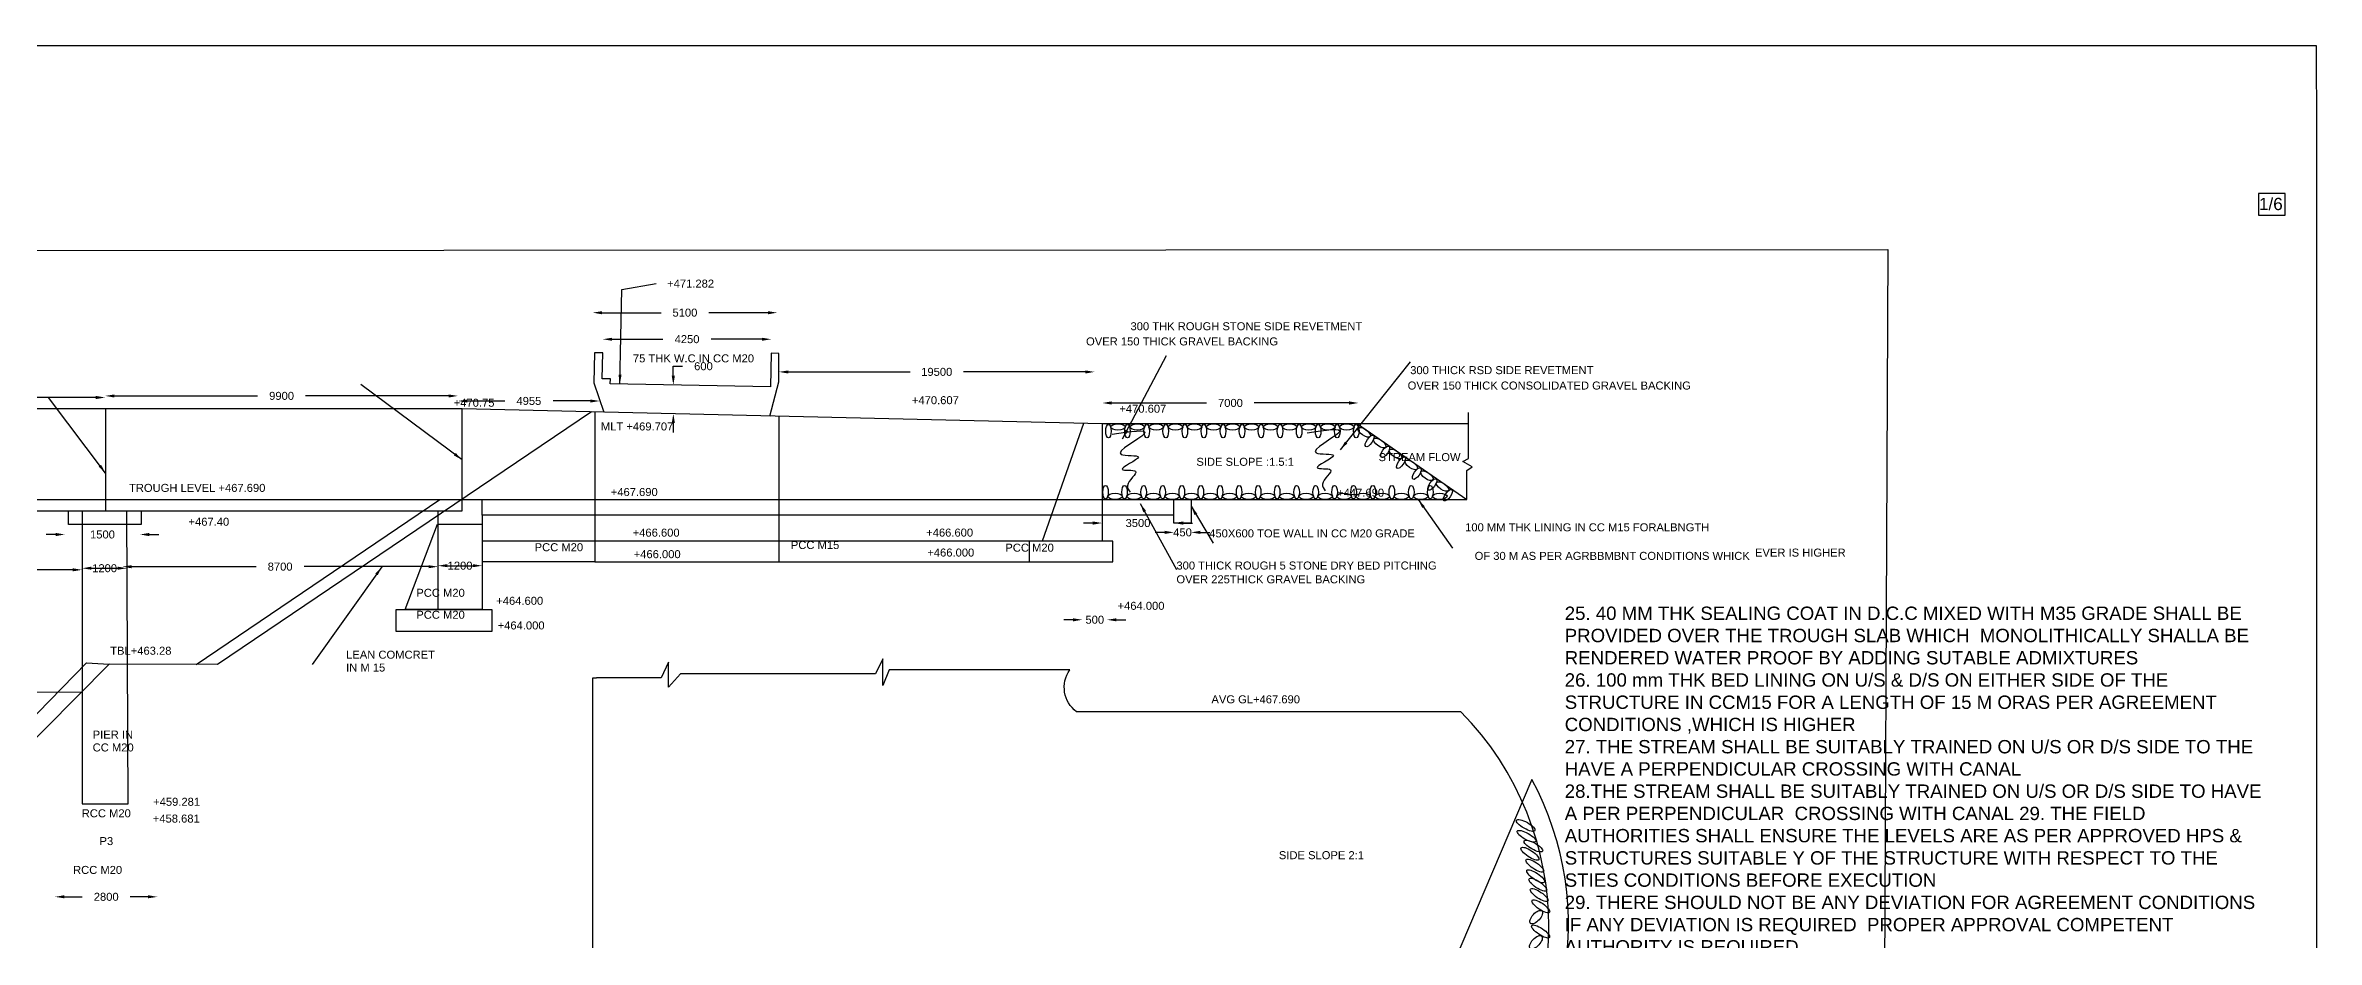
# Model space of a CAD drawing. Header units: inches. Extents: x 8.6 to 46.6, y 1.4 to 28.
# Drawn here: x 29.6 to 46.62, y 21.35 to 28.05 of the extents above; entities that cross this region are included whole.
import ezdxf

# ---------------------------------------------------------------- set-up
doc = ezdxf.new("R2010")
doc.units = ezdxf.units.IN
doc.header["$MEASUREMENT"] = 0
for name, color, linetype in [('DIMENSION', 7, 'Continuous'), ('DRAWING', 2, 'Continuous'), ('TEXT', 7, 'Continuous')]:
    doc.layers.add(name, color=color, linetype=linetype)
doc.styles.get("Standard").update_dxf_attribs({"font": 'arial.ttf', "height": 0.06})
doc.dimstyles.get("Standard").update_dxf_attribs({"dimtxt": 0.06, "dimasz": 0.07, "dimexe": 0.18, "dimexo": 0.0625, "dimgap": 0.09, "dimtad": 0, "dimtih": 1, "dimtoh": 1, "dimdec": 4, "dimzin": 0, "dimdsep": 46, "dimtxsty": 'Standard', "dimcen": 0.09, "dimse1": 1, "dimse2": 1, "dimadec": 0, "dimazin": 0, "dimtfac": 1, "dimtdec": 4, "dimtofl": 0, "dimtmove": 0, "dimatfit": 3, "dimfxl": 0, "dimtolj": 1, "dimtzin": 0, "dimarcsym": 0})

# ---------------------------------------------------------------- blocks, each defined once
blk = doc.blocks.new('*D15')
at = {"layer": 'Defpoints', "color": 0, "transparency": 16777216}
for p in [(26.951, 24.122), (29.871, 24.122), (29.871, 24.118)]:
    blk.add_point(p, dxfattribs=at)
at = {"layer": 'DIMENSION', "color": 0, "lineweight": -2, "transparency": 16777216}
for p, q in [((27.021, 24.118), (28.211, 24.118)), ((29.801, 24.118), (28.611, 24.118))]:
    blk.add_line(p, q, dxfattribs=at)
at = {"layer": 'DIMENSION', "color": 0, "transparency": 16777216}
for points in [[(27.021, 24.13), (27.021, 24.107), (26.951, 24.118)], [(29.801, 24.13), (29.801, 24.107), (29.871, 24.118)]]:
    blk.add_solid(points, dxfattribs=at)
at = {"layer": 'DIMENSION', "color": 0, "transparency": 16777216, "insert": (28.411, 24.118), "char_height": 0.06, "attachment_point": 5}
blk.add_mtext('\\A1;10900', dxfattribs=at)
blk = doc.blocks.new('*D16')
at = {"layer": 'Defpoints', "color": 0, "transparency": 16777216}
for p in [(29.871, 24.118), (30.208, 24.13), (30.208, 24.12)]:
    blk.add_point(p, dxfattribs=at)
at = {"layer": 'DIMENSION', "color": 0, "lineweight": -2, "transparency": 16777216}
blk.add_line((29.941, 24.13), (30.138, 24.13), dxfattribs=at)
at = {"layer": 'DIMENSION', "color": 0, "transparency": 16777216}
for points in [[(29.941, 24.142), (29.941, 24.119), (29.871, 24.13)], [(30.138, 24.142), (30.138, 24.119), (30.208, 24.13)]]:
    blk.add_solid(points, dxfattribs=at)
at = {"layer": 'DIMENSION', "color": 0, "transparency": 16777216, "insert": (30.04, 24.13), "char_height": 0.06, "attachment_point": 5}
blk.add_mtext('\\A1;1200', dxfattribs=at)
blk = doc.blocks.new('*D17')
at = {"layer": 'Defpoints', "color": 0, "transparency": 16777216}
for p in [(29.742, 24.356), (30.306, 24.383), (30.306, 24.356)]:
    blk.add_point(p, dxfattribs=at)
at = {"layer": 'DIMENSION', "color": 0, "lineweight": -2, "transparency": 16777216}
for p, q in [((29.672, 24.383), (29.602, 24.383)), ((30.376, 24.383), (30.446, 24.383))]:
    blk.add_line(p, q, dxfattribs=at)
at = {"layer": 'DIMENSION', "color": 0, "transparency": 16777216}
for points in [[(29.672, 24.395), (29.672, 24.371), (29.742, 24.383)], [(30.376, 24.395), (30.376, 24.371), (30.306, 24.383)]]:
    blk.add_solid(points, dxfattribs=at)
at = {"layer": 'DIMENSION', "color": 0, "transparency": 16777216, "insert": (30.024, 24.383), "char_height": 0.06, "attachment_point": 5}
blk.add_mtext('\\A1;1500', dxfattribs=at)
blk = doc.blocks.new('*D18')
at = {"layer": 'Defpoints', "color": 0, "transparency": 16777216}
for p in [(30.173, 24.124), (32.539, 24.142), (32.539, 24.124)]:
    blk.add_point(p, dxfattribs=at)
at = {"layer": 'DIMENSION', "color": 0, "lineweight": -2, "transparency": 16777216}
for p, q in [((30.243, 24.142), (31.176, 24.142)), ((32.469, 24.142), (31.536, 24.142))]:
    blk.add_line(p, q, dxfattribs=at)
at = {"layer": 'DIMENSION', "color": 0, "transparency": 16777216}
for points in [[(30.243, 24.153), (30.243, 24.13), (30.173, 24.142)], [(32.469, 24.153), (32.469, 24.13), (32.539, 24.142)]]:
    blk.add_solid(points, dxfattribs=at)
at = {"layer": 'DIMENSION', "color": 0, "transparency": 16777216, "insert": (31.356, 24.142), "char_height": 0.06, "attachment_point": 5}
blk.add_mtext('\\A1;8700', dxfattribs=at)
blk = doc.blocks.new('*D19')
at = {"layer": 'Defpoints', "color": 0, "transparency": 16777216}
for p in [(32.539, 24.142), (32.871, 24.149), (32.871, 24.142)]:
    blk.add_point(p, dxfattribs=at)
at = {"layer": 'DIMENSION', "color": 0, "lineweight": -2, "transparency": 16777216}
blk.add_line((32.609, 24.149), (32.801, 24.149), dxfattribs=at)
at = {"layer": 'DIMENSION', "color": 0, "transparency": 16777216}
for points in [[(32.609, 24.161), (32.609, 24.138), (32.539, 24.149)], [(32.801, 24.161), (32.801, 24.138), (32.871, 24.149)]]:
    blk.add_solid(points, dxfattribs=at)
at = {"layer": 'DIMENSION', "color": 0, "transparency": 16777216, "insert": (32.705, 24.149), "char_height": 0.06, "attachment_point": 5}
blk.add_mtext('\\A1;1200', dxfattribs=at)
blk = doc.blocks.new('*D20')
at = {"layer": 'Defpoints', "color": 0, "transparency": 16777216}
for p in [(32.689, 25.384), (32.689, 25.384), (33.752, 25.39)]:
    blk.add_point(p, dxfattribs=at)
at = {"layer": 'DIMENSION', "color": 0, "lineweight": -2, "transparency": 16777216}
for p, q in [((32.759, 25.384), (33.04, 25.384)), ((33.682, 25.384), (33.402, 25.384))]:
    blk.add_line(p, q, dxfattribs=at)
at = {"layer": 'DIMENSION', "color": 0, "transparency": 16777216}
for points in [[(32.759, 25.395), (32.759, 25.372), (32.689, 25.384)], [(33.682, 25.395), (33.682, 25.372), (33.752, 25.384)]]:
    blk.add_solid(points, dxfattribs=at)
at = {"layer": 'DIMENSION', "color": 0, "transparency": 16777216, "insert": (33.221, 25.384), "char_height": 0.06, "attachment_point": 5}
blk.add_mtext('\\A1;4955', dxfattribs=at)
blk = doc.blocks.new('*D21')
at = {"layer": 'Defpoints', "color": 0, "transparency": 16777216}
for p in [(30.044, 25.422), (30.044, 25.395), (32.689, 25.384)]:
    blk.add_point(p, dxfattribs=at)
at = {"layer": 'DIMENSION', "color": 0, "lineweight": -2, "transparency": 16777216}
for p, q in [((30.114, 25.422), (31.187, 25.422)), ((32.619, 25.422), (31.546, 25.422))]:
    blk.add_line(p, q, dxfattribs=at)
at = {"layer": 'DIMENSION', "color": 0, "transparency": 16777216}
for points in [[(30.114, 25.433), (30.114, 25.41), (30.044, 25.422)], [(32.619, 25.433), (32.619, 25.41), (32.689, 25.422)]]:
    blk.add_solid(points, dxfattribs=at)
at = {"layer": 'DIMENSION', "color": 0, "transparency": 16777216, "insert": (31.367, 25.422), "char_height": 0.06, "attachment_point": 5}
blk.add_mtext('\\A1;9900', dxfattribs=at)
blk = doc.blocks.new('*D22')
at = {"layer": 'Defpoints', "color": 0, "transparency": 16777216}
for p in [(26.788, 25.41), (26.788, 25.41), (30.044, 25.422)]:
    blk.add_point(p, dxfattribs=at)
at = {"layer": 'DIMENSION', "color": 0, "lineweight": -2, "transparency": 16777216}
for p, q in [((26.858, 25.41), (27.887, 25.41)), ((29.974, 25.41), (28.945, 25.41))]:
    blk.add_line(p, q, dxfattribs=at)
at = {"layer": 'DIMENSION', "color": 0, "transparency": 16777216}
for points in [[(26.858, 25.422), (26.858, 25.398), (26.788, 25.41)], [(29.974, 25.422), (29.974, 25.398), (30.044, 25.41)]]:
    blk.add_solid(points, dxfattribs=at)
at = {"layer": 'DIMENSION', "color": 0, "transparency": 16777216, "insert": (28.416, 25.41), "char_height": 0.06, "attachment_point": 5}
blk.add_mtext('\\A1;12100(C/C EXP.JIONT)', dxfattribs=at)
blk = doc.blocks.new('*D34')
at = {"layer": 'Defpoints', "color": 0, "transparency": 16777216}
for p in [(29.668, 21.667), (29.668, 21.667), (30.436, 21.675)]:
    blk.add_point(p, dxfattribs=at)
at = {"layer": 'DIMENSION', "color": 0, "lineweight": -2, "transparency": 16777216}
for p, q in [((29.738, 21.667), (29.872, 21.667)), ((30.366, 21.667), (30.232, 21.667))]:
    blk.add_line(p, q, dxfattribs=at)
at = {"layer": 'DIMENSION', "color": 0, "transparency": 16777216}
for points in [[(29.738, 21.679), (29.738, 21.656), (29.668, 21.667)], [(30.366, 21.679), (30.366, 21.656), (30.436, 21.667)]]:
    blk.add_solid(points, dxfattribs=at)
at = {"layer": 'DIMENSION', "color": 0, "transparency": 16777216, "insert": (30.052, 21.667), "char_height": 0.06, "attachment_point": 5}
blk.add_mtext('\\A1;2800', dxfattribs=at)
blk = doc.blocks.new('*D35')
at = {"layer": 'Defpoints', "color": 0, "transparency": 16777216}
for p in [(34.298, 25.504), (34.304, 25.504), (34.294, 25.288)]:
    blk.add_point(p, dxfattribs=at)
at = {"layer": 'DIMENSION', "color": 0, "lineweight": -2, "transparency": 16777216}
for p, q in [((34.304, 25.574), (34.304, 25.644)), ((34.304, 25.644), (34.374, 25.644)), ((34.304, 25.218), (34.304, 25.148))]:
    blk.add_line(p, q, dxfattribs=at)
at = {"layer": 'DIMENSION', "color": 0, "transparency": 16777216}
for points in [[(34.292, 25.574), (34.316, 25.574), (34.304, 25.504)], [(34.292, 25.218), (34.316, 25.218), (34.304, 25.288)]]:
    blk.add_solid(points, dxfattribs=at)
at = {"layer": 'DIMENSION', "color": 0, "transparency": 16777216, "insert": (34.53, 25.644), "char_height": 0.06, "attachment_point": 5}
blk.add_mtext('\\A1;600', dxfattribs=at)
blk = doc.blocks.new('*D36')
at = {"layer": 'Defpoints', "color": 0, "transparency": 16777216}
for p in [(33.775, 25.847), (33.775, 25.745), (35.038, 25.742)]:
    blk.add_point(p, dxfattribs=at)
at = {"layer": 'DIMENSION', "color": 0, "lineweight": -2, "transparency": 16777216}
for p, q in [((33.845, 25.847), (34.226, 25.847)), ((34.968, 25.847), (34.587, 25.847))]:
    blk.add_line(p, q, dxfattribs=at)
at = {"layer": 'DIMENSION', "color": 0, "transparency": 16777216}
for points in [[(33.845, 25.858), (33.845, 25.835), (33.775, 25.847)], [(34.968, 25.858), (34.968, 25.835), (35.038, 25.847)]]:
    blk.add_solid(points, dxfattribs=at)
at = {"layer": 'DIMENSION', "color": 0, "transparency": 16777216, "insert": (34.407, 25.847), "char_height": 0.06, "attachment_point": 5}
blk.add_mtext('\\A1;4250', dxfattribs=at)
blk = doc.blocks.new('*D37')
at = {"layer": 'Defpoints', "color": 0, "transparency": 16777216}
for p in [(33.699, 26.033), (35.084, 26.046), (35.084, 26.039)]:
    blk.add_point(p, dxfattribs=at)
at = {"layer": 'DIMENSION', "color": 0, "lineweight": -2, "transparency": 16777216}
for p, q in [((33.769, 26.046), (34.212, 26.046)), ((35.014, 26.046), (34.571, 26.046))]:
    blk.add_line(p, q, dxfattribs=at)
at = {"layer": 'DIMENSION', "color": 0, "transparency": 16777216}
for points in [[(33.769, 26.057), (33.769, 26.034), (33.699, 26.046)], [(35.014, 26.057), (35.014, 26.034), (35.084, 26.046)]]:
    blk.add_solid(points, dxfattribs=at)
at = {"layer": 'DIMENSION', "color": 0, "transparency": 16777216, "insert": (34.391, 26.046), "char_height": 0.06, "attachment_point": 5}
blk.add_mtext('\\A1;5100', dxfattribs=at)
blk = doc.blocks.new('*D38')
at = {"layer": 'Defpoints', "color": 0, "transparency": 16777216}
for p in [(37.463, 25.602), (37.463, 25.591), (35.096, 25.527)]:
    blk.add_point(p, dxfattribs=at)
at = {"layer": 'DIMENSION', "color": 0, "lineweight": -2, "transparency": 16777216}
for p, q in [((35.166, 25.602), (36.079, 25.602)), ((37.393, 25.602), (36.479, 25.602))]:
    blk.add_line(p, q, dxfattribs=at)
at = {"layer": 'DIMENSION', "color": 0, "transparency": 16777216}
for points in [[(35.166, 25.613), (35.166, 25.59), (35.096, 25.602)], [(37.393, 25.613), (37.393, 25.59), (37.463, 25.602)]]:
    blk.add_solid(points, dxfattribs=at)
at = {"layer": 'DIMENSION', "color": 0, "transparency": 16777216, "insert": (36.279, 25.602), "char_height": 0.06, "attachment_point": 5}
blk.add_mtext('\\A1;19500', dxfattribs=at)
blk = doc.blocks.new('*D39')
at = {"layer": 'Defpoints', "color": 0, "transparency": 16777216}
for p in [(37.519, 24.426), (38.057, 24.469), (38.057, 24.469)]:
    blk.add_point(p, dxfattribs=at)
at = {"layer": 'DIMENSION', "color": 0, "lineweight": -2, "transparency": 16777216}
for p, q in [((37.449, 24.469), (37.379, 24.469)), ((38.127, 24.469), (38.197, 24.469))]:
    blk.add_line(p, q, dxfattribs=at)
at = {"layer": 'DIMENSION', "color": 0, "transparency": 16777216}
for points in [[(37.449, 24.481), (37.449, 24.457), (37.519, 24.469)], [(38.127, 24.481), (38.127, 24.457), (38.057, 24.469)]]:
    blk.add_solid(points, dxfattribs=at)
at = {"layer": 'DIMENSION', "color": 0, "transparency": 16777216, "insert": (37.788, 24.469), "char_height": 0.06, "attachment_point": 5}
blk.add_mtext('\\A1;3500', dxfattribs=at)
blk = doc.blocks.new('*D40')
at = {"layer": 'Defpoints', "color": 0, "transparency": 16777216}
for p in [(38.057, 24.469), (38.186, 24.469), (38.186, 24.399)]:
    blk.add_point(p, dxfattribs=at)
at = {"layer": 'DIMENSION', "color": 0, "lineweight": -2, "transparency": 16777216}
for p, q in [((37.987, 24.399), (37.917, 24.399)), ((38.256, 24.399), (38.326, 24.399))]:
    blk.add_line(p, q, dxfattribs=at)
at = {"layer": 'DIMENSION', "color": 0, "transparency": 16777216}
for points in [[(37.987, 24.411), (37.987, 24.387), (38.057, 24.399)], [(38.256, 24.411), (38.256, 24.387), (38.186, 24.399)]]:
    blk.add_solid(points, dxfattribs=at)
at = {"layer": 'DIMENSION', "color": 0, "transparency": 16777216, "insert": (38.122, 24.399), "char_height": 0.06, "attachment_point": 5}
blk.add_mtext('\\A1;450', dxfattribs=at)
blk = doc.blocks.new('*D41')
at = {"layer": 'Defpoints', "color": 0, "transparency": 16777216}
for p in [(37.371, 23.744), (37.371, 23.723), (37.556, 23.72)]:
    blk.add_point(p, dxfattribs=at)
at = {"layer": 'DIMENSION', "color": 0, "lineweight": -2, "transparency": 16777216}
for p, q in [((37.301, 23.744), (37.231, 23.744)), ((37.626, 23.744), (37.696, 23.744))]:
    blk.add_line(p, q, dxfattribs=at)
at = {"layer": 'DIMENSION', "color": 0, "transparency": 16777216}
for points in [[(37.301, 23.755), (37.301, 23.732), (37.371, 23.744)], [(37.626, 23.755), (37.626, 23.732), (37.556, 23.744)]]:
    blk.add_solid(points, dxfattribs=at)
at = {"layer": 'DIMENSION', "color": 0, "transparency": 16777216, "insert": (37.464, 23.744), "char_height": 0.06, "attachment_point": 5}
blk.add_mtext('\\A1;500', dxfattribs=at)
blk = doc.blocks.new('*D117')
at = {"layer": 'Defpoints', "color": 0, "transparency": 16777216}
for p in [(37.521, 25.369), (39.441, 25.369), (39.441, 25.348)]:
    blk.add_point(p, dxfattribs=at)
at = {"layer": 'DIMENSION', "color": 0, "lineweight": -2, "transparency": 16777216}
for p, q in [((37.591, 25.369), (38.302, 25.369)), ((39.371, 25.369), (38.66, 25.369))]:
    blk.add_line(p, q, dxfattribs=at)
at = {"layer": 'DIMENSION', "color": 0, "transparency": 16777216}
for points in [[(37.591, 25.381), (37.591, 25.357), (37.521, 25.369)], [(39.371, 25.381), (39.371, 25.357), (39.441, 25.369)]]:
    blk.add_solid(points, dxfattribs=at)
at = {"layer": 'DIMENSION', "color": 0, "transparency": 16777216, "insert": (38.481, 25.369), "char_height": 0.06, "attachment_point": 5}
blk.add_mtext('\\A1;7000', dxfattribs=at)

msp = doc.modelspace()

# ---------------------------------------------------------------- linework, layer by layer
at = {"layer": 'DIMENSION'}
for points in [[(46.62444, 27.38882), (46.62444, 1.41237), (8.61737, 1.41237), (8.61737, 28.04922), (46.62163, 28.04922), (46.62444, 27.38882)], [(10.92788, 26.50433), (43.41032, 26.51903), (43.30559, 3.70654), (11.00166, 3.75731), (10.92788, 26.50433)]]:
    msp.add_lwpolyline(points, dxfattribs=at)
msp.add_lwpolyline([(46.38932, 26.93946), (46.18927, 26.93946), (46.18927, 26.77708), (46.38932, 26.77708)], close=True, dxfattribs=at)
for centre, major_axis, ratio in [((37.56642, 25.15774), (0, 0.05053), 0.40859667), ((37.63776, 25.18832), (-0.0546, 0), 0.4281765), ((37.70887, 25.15774), (0, 0.05053), 0.40859667), ((37.7824, 25.18832), (-0.0546, 0), 0.4281765), ((37.8535, 25.15774), (0, 0.05053), 0.40859667), ((37.92485, 25.18832), (-0.0546, 0), 0.4281765), ((37.99596, 25.15774), (0, 0.05053), 0.40859667), ((38.06831, 25.18832), (-0.0546, 0), 0.4281765), ((38.13941, 25.15774), (0, 0.05053), 0.40859667), ((38.21076, 25.18832), (-0.0546, 0), 0.4281765), ((38.28187, 25.15774), (0, 0.05053), 0.40859667), ((38.35478, 25.18832), (-0.0546, 0), 0.4281765), ((38.42588, 25.15774), (0, 0.05053), 0.40859667), ((38.49723, 25.18832), (-0.0546, 0), 0.4281765), ((38.56834, 25.15774), (0, 0.05053), 0.40859667), ((38.63959, 25.18832), (-0.0546, 0), 0.4281765), ((38.71069, 25.15774), (0, 0.05053), 0.40859667), ((38.78204, 25.18832), (-0.0546, 0), 0.4281765), ((38.85315, 25.15774), (0, 0.05053), 0.40859667), ((38.92512, 25.18832), (-0.0546, 0), 0.4281765), ((38.99622, 25.15774), (0, 0.05053), 0.40859667), ((39.06757, 25.18832), (-0.0546, 0), 0.4281765), ((39.13868, 25.15774), (0, 0.05053), 0.40859667), ((39.21076, 25.18832), (-0.0546, 0), 0.4281765), ((39.28187, 25.15774), (0, 0.05053), 0.40859667), ((39.35322, 25.18832), (-0.0546, 0), 0.4281765), ((39.42433, 25.15774), (0, 0.05053), 0.40859667), ((39.48367, 25.14948), (-0.0449, 0.03107), 0.4281765), ((39.52473, 25.08386), (0.02876, 0.04155), 0.40859667), ((39.60053, 25.0686), (-0.0449, 0.03107), 0.4281765), ((39.64159, 25.00298), (0.02876, 0.04155), 0.40859667), ((39.71865, 24.98685), (-0.0449, 0.03107), 0.4281765), ((39.75971, 24.92123), (0.02876, 0.04155), 0.40859667), ((39.8369, 24.90499), (-0.0449, 0.03107), 0.4281765), ((39.87796, 24.83937), (0.02876, 0.04155), 0.40859667), ((39.95412, 24.82387), (-0.0449, 0.03107), 0.4281765), ((37.54479, 24.70017), (0, -0.05053), 0.40859667), ((37.6159, 24.66958), (0.0546, 0), 0.4281765), ((37.68725, 24.70017), (0, -0.05053), 0.40859667), ((37.75835, 24.66958), (0.0546, 0), 0.4281765), ((37.83082, 24.70017), (0, -0.05053), 0.40859667), ((37.90193, 24.66958), (0.0546, 0), 0.4281765), ((37.97328, 24.70017), (0, -0.05053), 0.40859667), ((38.04438, 24.66958), (0.0546, 0), 0.4281765), ((38.11637, 24.70017), (0, -0.05053), 0.40859667), ((38.18748, 24.66958), (0.0546, 0), 0.4281765), ((38.25883, 24.70017), (0, -0.05053), 0.40859667), ((38.32993, 24.66958), (0.0546, 0), 0.4281765), ((38.40364, 24.70017), (0, -0.05053), 0.40859667), ((38.47475, 24.66958), (0.0546, 0), 0.4281765), ((38.54609, 24.70017), (0, -0.05053), 0.40859667), ((38.6172, 24.66958), (0.0546, 0), 0.4281765), ((38.68927, 24.70017), (0, -0.05053), 0.40859667), ((38.76038, 24.66958), (0.0546, 0), 0.4281765), ((38.83172, 24.70017), (0, -0.05053), 0.40859667), ((38.90283, 24.66958), (0.0546, 0), 0.4281765), ((38.9773, 24.70017), (0, -0.05053), 0.40859667), ((39.0484, 24.66958), (0.0546, 0), 0.4281765), ((39.11975, 24.70017), (0, -0.05053), 0.40859667), ((39.19086, 24.66958), (0.0546, 0), 0.4281765), ((39.26207, 24.70017), (0, -0.05053), 0.40859667), ((39.33317, 24.66958), (0.0546, 0), 0.4281765), ((39.40452, 24.70017), (0, -0.05053), 0.40859667), ((39.47563, 24.66958), (0.0546, 0), 0.4281765), ((39.5489, 24.70017), (0, -0.05053), 0.40859667), ((39.62, 24.66958), (0.0546, 0), 0.4281765), ((39.69135, 24.70017), (0, -0.05053), 0.40859667), ((39.76246, 24.66958), (0.0546, 0), 0.4281765), ((39.83722, 24.70017), (0, -0.05053), 0.40859667), ((39.90833, 24.66958), (0.0546, 0), 0.4281765), ((39.99518, 24.75825), (0.02876, 0.04155), 0.40859667), ((39.97968, 24.70017), (0, -0.05053), 0.40859667), ((40.05079, 24.66958), (0.0546, 0), 0.4281765), ((40.07095, 24.743), (-0.0449, 0.03107), 0.4281765), ((40.11201, 24.67738), (0.02876, 0.04155), 0.40859667), ((40.69518, 22.20213), (0.06916, -0.03877), 0.30919305), ((40.70113, 22.12074), (0.06916, -0.03877), 0.30919305), ((40.72651, 21.98988), (0.06567, -0.04443), 0.30919305), ((40.7528, 22.04728), (0.06916, -0.03877), 0.30919305), ((40.76307, 21.90111), (0.06567, -0.04443), 0.30919305), ((40.7696, 21.82135), (0.06567, -0.04443), 0.30919305), ((40.78566, 21.75809), (0.06567, -0.04443), 0.30919305), ((40.7957, 21.68038), (0.06567, -0.04443), 0.30919305), ((40.80855, 21.59584), (0.06567, -0.04443), 0.30919305), ((40.77394, 21.51491), (-0.04241, -0.04682), 0.46334488), ((40.80633, 21.40729), (0.06567, -0.04443), 0.30919305), ((40.77171, 21.32637), (-0.04241, -0.04682), 0.46334488)]:
    msp.add_ellipse(centre, major_axis=major_axis, ratio=ratio, dxfattribs=at)
for points in [[(37.59348, 25.13451), (37.83412, 25.13739), (37.66121, 24.98335), (37.79089, 24.9632), (37.66984, 24.87106), (37.76927, 24.85666), (37.70875, 24.74869), (37.72892, 24.69974)], [(39.0556, 25.14555), (39.29624, 25.14844), (39.12333, 24.99439), (39.25301, 24.97424), (39.13196, 24.8821), (39.23139, 24.86771), (39.17087, 24.75974), (39.19104, 24.71079)]]:
    msp.add_spline(points, degree=3, dxfattribs=at)
at = {"layer": 'DRAWING'}
for points in [[(35.02676, 25.27081), (35.0957, 25.52676), (35.09442, 25.74098), (35.03846, 25.74201), (35.03381, 25.49035), (33.83175, 25.51259), (33.83243, 25.5492), (33.77148, 25.55032), (33.77508, 25.7449), (33.71245, 25.74606), (33.70826, 25.51916), (33.78288, 25.30032)], [(14.59143, 25.46309), (20.82336, 25.56291), (20.82336, 24.56017), (26.50176, 24.56017), (32.72205, 24.56017), (32.72205, 25.32548), (20.82336, 25.32548), (19.64259, 25.32548)], [(33.69024, 25.30251), (30.88708, 23.40918), (30.07355, 23.40993), (28.86972, 22.19623), (24.69081, 22.18891), (23.50518, 23.39476), (22.67801, 23.39492), (20.82336, 24.64567)], [(20.82336, 24.64567), (27.3452, 24.64567), (34.57157, 24.64567), (40.25265, 24.64567), (40.25265, 24.86376), (40.29454, 24.88971), (40.22257, 24.92948), (40.26545, 24.95243), (40.26545, 25.29736)], [(30.04707, 25.32548), (30.04707, 24.56017)], [(37.51891, 25.2117), (32.72205, 25.32548)], [(33.71641, 25.30189), (33.71641, 24.17805), (32.87062, 24.17805)], [(35.09391, 25.26922), (35.09391, 24.17805)], [(37.3795, 25.21501), (37.07039, 24.33277)], [(40.26545, 25.2117), (37.51891, 25.2117), (37.51891, 24.33277)], [(39.43485, 25.2117), (40.25265, 24.64567)], [(29.87101, 24.56017), (29.87101, 22.36349), (30.21552, 22.36349), (30.20656, 24.56017)], [(30.72595, 23.40933), (32.55376, 24.64567)], [(32.87062, 24.52923), (32.87062, 23.82155), (32.94251, 23.82206), (32.94251, 23.65614), (32.22494, 23.65614), (32.22494, 23.82155), (32.29352, 23.82155), (32.87062, 23.82155)], [(32.53863, 24.56017), (32.53863, 23.82155)], [(38.05747, 24.52923), (32.87062, 24.52923), (32.87062, 24.64567)], [(38.18632, 24.64567), (38.18632, 24.46902), (38.05747, 24.46902), (38.05747, 24.64567)], [(30.20698, 24.45717), (29.87101, 24.45717)], [(32.87062, 23.82155), (32.29352, 23.82155), (32.53653, 24.46151), (32.87062, 24.46151)], [(37.51891, 24.33277), (32.87062, 24.33277)], [(33.71641, 24.17805), (37.59896, 24.17805), (37.59896, 24.33272), (37.51891, 24.33277)], [(36.9723, 24.33277), (36.9723, 24.17805)], [(28.70963, 22.19595), (29.90482, 23.42234), (30.07355, 23.40993)], [(26.95056, 23.19602), (29.86868, 23.20337)]]:
    msp.add_lwpolyline(points, dxfattribs=at)
msp.add_lwpolyline([(29.7693, 24.56017), (30.31452, 24.56017), (30.31452, 24.45717), (29.7693, 24.45717)], close=True, dxfattribs=at)
at = {"layer": 'DRAWING', "color": 2}
msp.add_lwpolyline([(40.20946, 19.83687, 0.40916239), (40.20946, 23.05477), (37.32749, 23.05477, -0.40673465), (37.2761, 23.36778), (35.92197, 23.36778), (35.87519, 23.25161), (35.87519, 23.451), (35.82076, 23.33771), (34.35687, 23.33771), (34.26772, 23.23969), (34.26772, 23.42577), (34.21208, 23.30977), (33.72826, 23.30977)], format="xyb", dxfattribs=at)
for points in [[(33.69951, 20.81855), (33.69951, 23.30977), (33.72826, 23.30977)], [(40.74113, 22.54675), (40.15096, 21.16238)]]:
    msp.add_lwpolyline(points, dxfattribs=at)
msp.add_arc((38.72192, 21.45852), 2.29379, 310.429389, 28.321991, dxfattribs=at)

# ---------------------------------------------------------------- texts
at = {"layer": 'DIMENSION'}
msp.add_text('1/6', height=0.091733, dxfattribs=at).set_placement((46.19258, 26.815))
at = {"layer": 'DIMENSION', "insert": (40.98734, 23.84274), "char_height": 0.1, "width": 5.2305948, "attachment_point": 1}
msp.add_mtext('25. 40 MM THK SEALING COAT IN D.C.C MIXED WITH M35 GRADE SHALL BE PROVIDED OVER THE TROUGH SLAB WHICH  MONOLITHICALLY SHALLA BE RENDERED WATER PROOF BY ADDING SUTABLE ADMIXTURES \\P26. 100 mm THK BED LINING ON U/S & D/S ON EITHER SIDE OF THE STRUCTURE IN CCM15 FOR A LENGTH OF 15 M ORAS PER AGREEMENT CONDITIONS ,WHICH IS HIGHER \\P27. THE STREAM SHALL BE SUITABLY TRAINED ON U/S OR D/S SIDE TO THE HAVE A PERPENDICULAR CROSSING WITH CANAL \\P28.THE STREAM SHALL BE SUITABLY TRAINED ON U/S OR D/S SIDE TO HAVE A PER PERPENDICULAR  CROSSING WITH CANAL 29. THE FIELD AUTHORITIES SHALL ENSURE THE LEVELS ARE AS PER APPROVED HPS & STRUCTURES SUITABLE Y OF THE STRUCTURE WITH RESPECT TO THE STIES CONDITIONS BEFORE EXECUTION   \\P29. THERE SHOULD NOT BE ANY DEVIATION FOR AGREEMENT CONDITIONS IF ANY DEVIATION IS REQUIRED  PROPER APPROVAL COMPETENT AUTHORITY IS REQUIRED\\P30.THERE SHOULD NOT BE ANY DEVIATION FOR M AGREEMENT CONDITION IF ANY DEVIATION IS REQUIRED PROPER APPROVAL FROM COMPETENT AUTHORITY IS REQUIRED.\\P\\P31. THE SAFE BEARING CAPACITY OF THE SOIL IS TO BE ENSURED BY CONDUCTING SUITABLE FIELD TESTS BEFORE EXECUTION OF WORK TO ENSURE THE DESIGN STRESSES ON SOILS FOR PIER WINGS & RETURNS & SHALL BE WITH THE SBC VALUE OTHERWISE IT REQUIRES DESIGN & APPROVAL \\P32..ALL THE EXCAVATED PITS SHALL BE REFILLED IN LAYERS OF 300 mm THICK SATURATED & WELL COMPACTED SAND/GRAVEL UPTO THE DESIGNED BED LEVELS THE TOP 300 mm SHALL BE REMOVED WITH AN OFFSET OF 500 mm ALL ROUND AND REFILLED WITH 300 mm \\P34. THE FIELD AUTHORITIES SHALL VERIFY CATCHMENT AREA OF DRAIN AS PER SITE CONDITIONS OF SECTIONS 33.00 mm X 2.00 mm  \\P35. THE TAIL CHANNEL SHALL BE REGARDED TILL IT MEETS THE NATURAL BED LEVEL OF VAGU COURSE ', dxfattribs=at)
at = {"layer": 'TEXT'}
for s, p in [('+471.282', (34.25767, 26.23396)), ('300 THK ROUGH STONE SIDE REVETMENT', (37.73179, 25.9142)), ('75 THK W.C IN CC M20', (34.00112, 25.67354)), ('OVER 150 THICK GRAVEL BACKING ', (37.39862, 25.80051)), ('300 THICK RSD SIDE REVETMENT ', (39.82884, 25.58504)), ('+470.75', (32.6577, 25.34084)), ('+470.607', (36.09281, 25.35985)), ('OVER 150 THICK CONSOLIDATED GRAVEL BACKING', (39.80963, 25.46972)), ('MLT +469.707', (33.76105, 25.16316)), ('+470.607', (37.64817, 25.29613)), ('SIDE SLOPE :1.5:1', (38.22568, 24.89813)), ('STREAM FLOW', (39.59172, 24.933)), ('TROUGH LEVEL +467.690', (30.22298, 24.70247)), ('+467.690', (33.83502, 24.67157)), ('+447.690', (39.2812, 24.66655)), ('+467.40', (30.66903, 24.4488)), ('+466.600', (33.99917, 24.36706)), ('+466.600', (36.19987, 24.36744)), ('450X600 TOE WALL IN CC M20 GRADE', (38.32204, 24.36154)), ('100 MM THK LINING IN CC M15 FORALBNGTH', (40.24082, 24.40696)), ('PCC M20', (33.2644, 24.25774)), ('+466.000', (34.00698, 24.20569)), ('PCC M15', (35.18511, 24.27426)), ('+466.000', (36.20835, 24.21779)), ('PCC M20', (36.79346, 24.2545)), ('300 THICK ROUGH 5 STONE DRY BED PITCHING ', (38.07603, 24.1206)), ('OF 30 M AS PER AGRBBMBNT CONDITIONS WHICK ', (40.31185, 24.19284)), ('EVER IS HIGHER', (42.41394, 24.21751)), ('OVER 225THICK GRAVEL BACKING', (38.07603, 24.01712)), ('PCC M20', (32.37718, 23.91611)), ('+464.600', (32.97646, 23.85624)), ('+464.000', (37.63465, 23.81858)), ('PCC M20', (32.37718, 23.75156)), ('+464.000', (32.98688, 23.67145)), ('TBL+463.28', (30.08229, 23.48189)), ('LEAN COMCRET', (31.85086, 23.45225)), ('IN M 15', (31.85086, 23.35586)), ('AVG GL+467.690', (38.33849, 23.11766)), ('PIER IN ', (29.95057, 22.85319)), ('CC M20', (29.95057, 22.7568)), ('RCC M20', (29.86856, 22.26316)), ('+459.281', (30.40382, 22.34955)), ('+458.681', (30.40149, 22.2237)), ('P3', (30.00195, 22.05498)), ('SIDE SLOPE 2:1', (38.84428, 21.94936)), ('RCC M20', (29.8035, 21.83873))]:
    msp.add_text(s, height=0.06, dxfattribs=at).set_placement(p)

# ---------------------------------------------------------------- dimensions: what is measured, and where the dimension line sits
at = {"layer": 'DIMENSION'}
for base, p1, p2, text, picture, middle in [((35.08361, 26.0456), (33.69899, 26.03297), (35.08361, 26.03928), '5100', '*D37', (34.3913, 26.0456)), ((33.77508, 25.84666), (35.03846, 25.74201), (33.77508, 25.7449), '4250', '*D36', (34.40677, 25.84666)), ((37.46302, 25.60158), (35.0957, 25.52676), (37.46302, 25.59148), '19500', '*D38', (36.27936, 25.60158)), ((26.78762, 25.40988), (30.04445, 25.42165), (26.78762, 25.40988), '12100(C/C EXP.JIONT)', '*D22', (28.41604, 25.40988)), ((30.04445, 25.42165), (32.68892, 25.38371), (30.04445, 25.39545), '9900', '*D21', (31.36669, 25.42165)), ((32.68892, 25.38371), (33.7522, 25.39029), (32.68892, 25.38371), '4955', '*D20', (33.22056, 25.38371)), ((39.44096, 25.36914), (37.52142, 25.36914), (39.44096, 25.34787), '7000', '*D117', (38.48119, 25.36914)), ((30.30555, 24.38286), (29.74221, 24.35648), (30.30555, 24.35648), '1500', '*D17', (30.02388, 24.38286)), ((38.05747, 24.46902), (37.51891, 24.42573), (38.05747, 24.46902), '3500', '*D39', (37.78819, 24.46902)), ((32.53863, 24.14153), (30.17335, 24.12449), (32.53863, 24.12449), '8700', '*D18', (31.35599, 24.14153)), ((29.87101, 24.11836), (26.95056, 24.12162), (29.87101, 24.12162), '10900', '*D15', (28.41078, 24.11836)), ((29.66779, 21.66738), (30.43615, 21.67452), (29.66779, 21.66738), '2800', '*D34', (30.05197, 21.66738))]:
    dim = msp.add_linear_dim(base=base, p1=p1, p2=p2, text=text, dimstyle='Standard', dxfattribs=at)
    dim.commit()
    dim.dimension.update_dxf_attribs({"geometry": picture, "text_midpoint": middle})
dim = msp.add_linear_dim(base=(34.30413, 25.50396), p1=(34.29419, 25.28819), p2=(34.29818, 25.50396), angle=90, text='600', dimstyle='Standard', dxfattribs=at)
dim.commit()
dim.dimension.update_dxf_attribs({"geometry": '*D35', "text_midpoint": (34.53047, 25.64396)})
for base, p1, p2, text, picture, middle in [((38.18632, 24.39914), (38.05747, 24.46902), (38.18632, 24.46902), '450', '*D40', (38.1219, 24.39914)), ((32.87062, 24.14925), (32.53863, 24.14153), (32.87062, 24.14153), '1200', '*D19', (32.70463, 24.14925)), ((30.20835, 24.13033), (29.87101, 24.11836), (30.20835, 24.11973), '1200', '*D16', (30.03968, 24.13033)), ((37.37107, 23.74381), (37.55631, 23.72025), (37.37107, 23.72339), '500', '*D41', (37.46369, 23.74381))]:
    dim = msp.add_linear_dim(base=base, p1=p1, p2=p2, text=text, dimstyle='Standard', dxfattribs=at)
    dim.commit()
    dim.dimension.update_dxf_attribs({"geometry": picture, "text_midpoint": middle, "dimtype": 160})

# ---------------------------------------------------------------- leaders
for points in [[(33.90326, 25.51127), (33.9169, 26.21959), (34.17538, 26.26434)], [(37.67207, 25.10087), (38.00225, 25.72577)], [(39.30556, 25.01841), (39.83124, 25.67803)], [(30.04707, 24.84206), (29.62057, 25.40988)], [(32.72205, 24.94282), (31.96031, 25.5082)], [(37.80469, 24.61587), (38.07603, 24.1206)], [(38.18632, 24.59443), (38.35095, 24.31803)], [(39.88825, 24.64567), (40.14564, 24.28012)], [(32.11923, 24.14153), (31.59702, 23.40865)]]:
    msp.add_leader(points, dimstyle='Standard', override={"dimgap": 0.09, "dimtad": 0}, dxfattribs=at)

doc.saveas('drawing.dxf')
